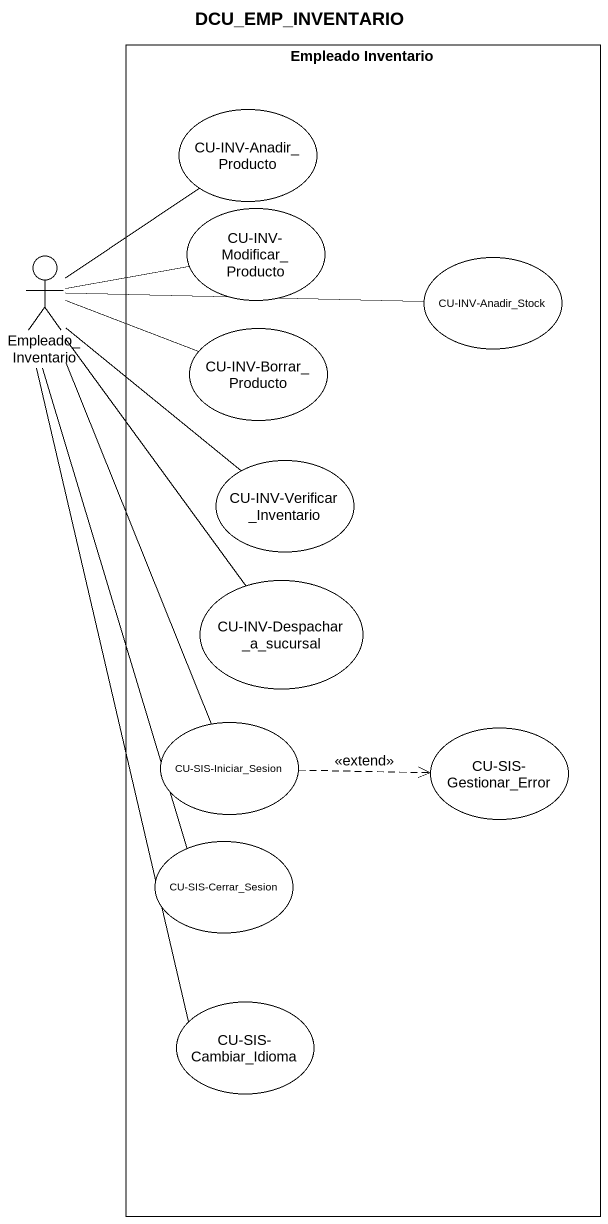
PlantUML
@startuml
title DCU_EMP_INVENTARIO
rectangle "Empleado Inventario" as Empleado_Inventario {
  usecase "CU-INV-Anadir_Producto" as CU_INV_Anadir_Producto
  usecase "CU-INV-Modificar_Producto" as CU_INV_Modificar_Producto
  usecase "CU-INV-Anadir_Stock" as CU_INV_Anadir_Stock
  usecase "CU-INV-Borrar_Producto" as CU_INV_Borrar_Producto
  usecase "CU-INV-Verificar_Inventario" as CU_INV_Verificar_Inventario
  usecase "CU-INV-Despachar_a_sucursal" as CU_INV_Despachar_a_sucursal
  usecase "CU-SIS-Iniciar_Sesion" as CU_SIS_Iniciar_Sesion
  usecase "CU-SIS-Gestionar_Error" as CU_SIS_Gestionar_Error
  usecase "CU-SIS-Cerrar_Sesion" as CU_SIS_Cerrar_Sesion
  usecase "CU-SIS-Cambiar_Idioma" as CU_SIS_Cambiar_Idioma
}
actor "Empleado_Inventario" as Empleado_Inventario_2
Empleado_Inventario_2 -up- CU_INV_Anadir_Producto
Empleado_Inventario_2 -right- CU_INV_Modificar_Producto
Empleado_Inventario_2 -right- CU_INV_Anadir_Stock
Empleado_Inventario_2 -right- CU_INV_Borrar_Producto
Empleado_Inventario_2 -- CU_INV_Verificar_Inventario
Empleado_Inventario_2 -- CU_INV_Despachar_a_sucursal
Empleado_Inventario_2 -- CU_SIS_Iniciar_Sesion
Empleado_Inventario_2 -- CU_SIS_Cerrar_Sesion
Empleado_Inventario_2 -- CU_SIS_Cambiar_Idioma
CU_SIS_Iniciar_Sesion .right.> CU_SIS_Gestionar_Error : <<extend>>
@enduml
